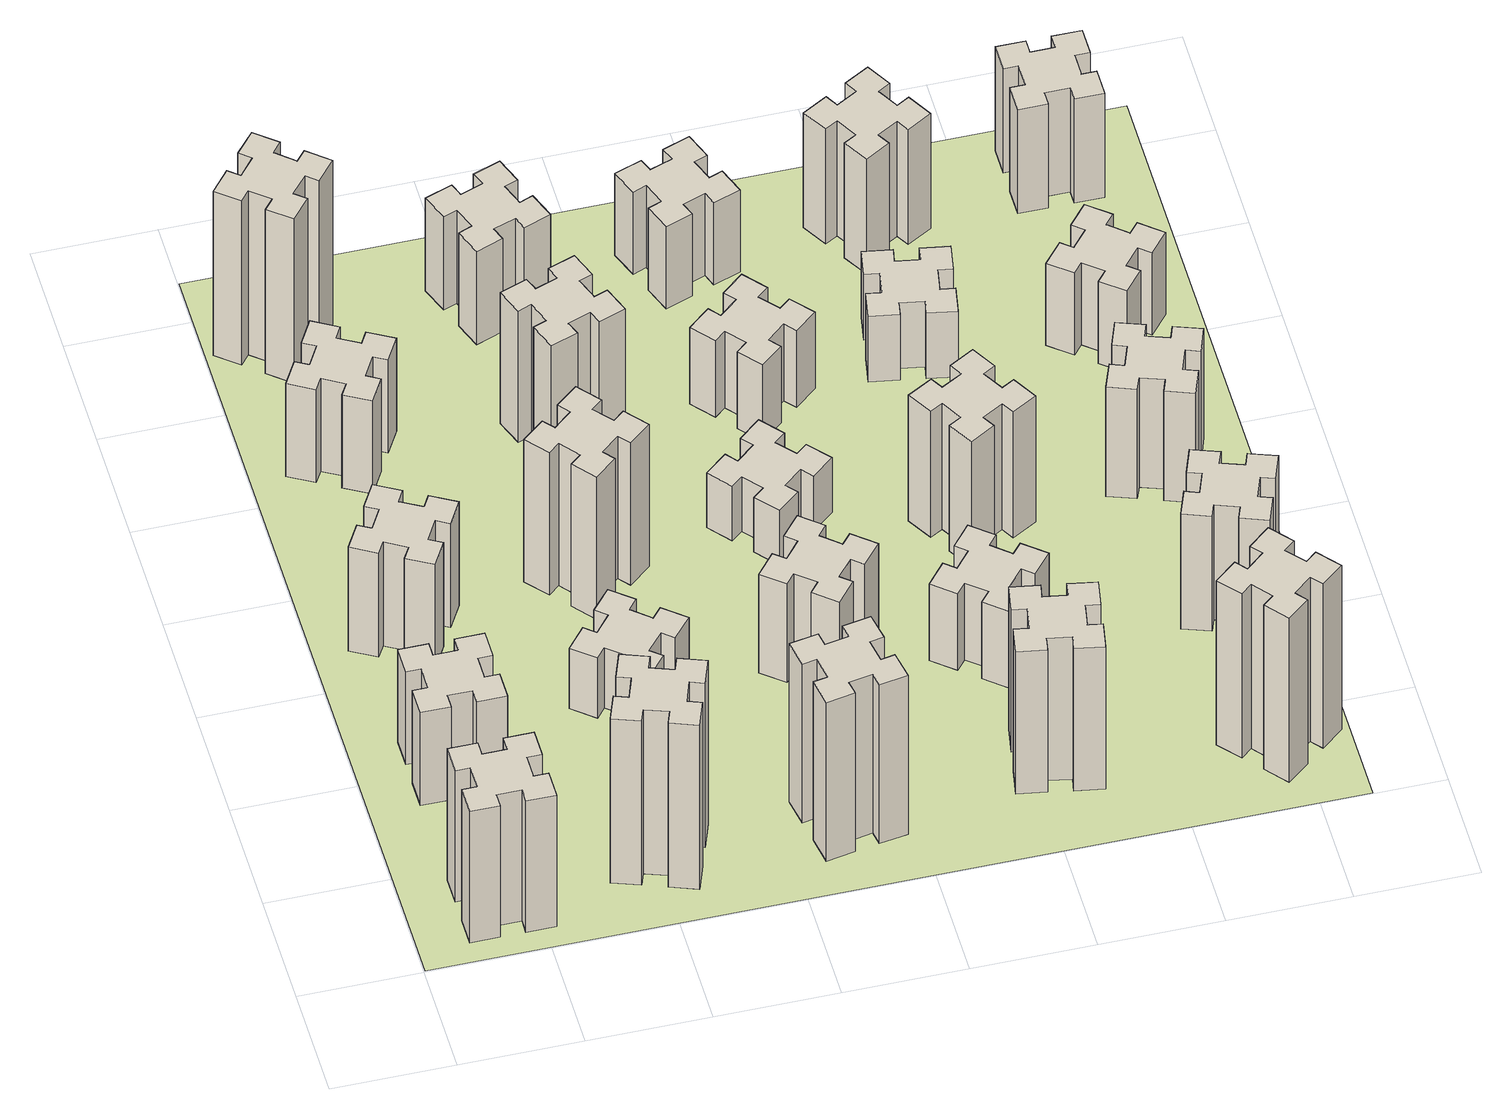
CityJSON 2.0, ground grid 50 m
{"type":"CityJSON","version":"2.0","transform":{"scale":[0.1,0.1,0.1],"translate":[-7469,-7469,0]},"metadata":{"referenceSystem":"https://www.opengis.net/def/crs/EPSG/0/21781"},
"CityObjects":{
"building1":{"type":"Building","attributes":{"class":"1000","function":"1000","usage":"1000","yearOfConstruction":2016,"roofType":"1000","measuredHeight":72,"storeysAboveGround":30,"storeysBelowGround":0},"geometry":[{"type":"Solid","lod":"1","boundaries":[[[[0,1,2,3,4,5,6,7,8,9,10,11,12,13,14,15,16,17,18,19]],[[17,16,20,21]],[[16,15,22,20]],[[15,14,23,22]],[[14,13,24,23]],[[13,12,25,24]],[[12,11,26,25]],[[11,10,27,26]],[[10,9,28,27]],[[9,8,29,28]],[[8,7,30,29]],[[7,6,31,30]],[[6,5,32,31]],[[5,4,33,32]],[[4,3,34,33]],[[3,2,35,34]],[[2,1,36,35]],[[1,0,37,36]],[[0,19,38,37]],[[19,18,39,38]],[[18,17,21,39]],[[24,25,26,27,28,29,30,31,32,33,34,35,36,37,38,39,21,20,22,23]]]]}]},
"building2":{"type":"Building","attributes":{"class":"1000","function":"1000","usage":"1000","yearOfConstruction":2016,"roofType":"1000","measuredHeight":51,"storeysAboveGround":30,"storeysBelowGround":0},"geometry":[{"type":"Solid","lod":"1","boundaries":[[[[40,41,42,43,44,45,46,47,48,49,50,51,52,53,54,55,56,57,58,59]],[[57,56,60,61]],[[56,55,62,60]],[[55,54,63,62]],[[54,53,64,63]],[[53,52,65,64]],[[52,51,66,65]],[[51,50,67,66]],[[50,49,68,67]],[[49,48,69,68]],[[48,47,70,69]],[[47,46,71,70]],[[46,45,72,71]],[[45,44,73,72]],[[44,43,74,73]],[[43,42,75,74]],[[42,41,76,75]],[[41,40,77,76]],[[40,59,78,77]],[[59,58,79,78]],[[58,57,61,79]],[[64,65,66,67,68,69,70,71,72,73,74,75,76,77,78,79,61,60,62,63]]]]}]},
"building3":{"type":"Building","attributes":{"class":"1000","function":"1000","usage":"1000","yearOfConstruction":2016,"roofType":"1000","measuredHeight":57,"storeysAboveGround":30,"storeysBelowGround":0},"geometry":[{"type":"Solid","lod":"1","boundaries":[[[[80,81,82,83,84,85,86,87,88,89,90,91,92,93,94,95,96,97,98,99]],[[97,96,100,101]],[[96,95,102,100]],[[95,94,103,102]],[[94,93,104,103]],[[93,92,105,104]],[[92,91,106,105]],[[91,90,107,106]],[[90,89,108,107]],[[89,88,109,108]],[[88,87,110,109]],[[87,86,111,110]],[[86,85,112,111]],[[85,84,113,112]],[[84,83,114,113]],[[83,82,115,114]],[[82,81,116,115]],[[81,80,117,116]],[[80,99,118,117]],[[99,98,119,118]],[[98,97,101,119]],[[104,105,106,107,108,109,110,111,112,113,114,115,116,117,118,119,101,100,102,103]]]]}]},
"building4":{"type":"Building","attributes":{"class":"1000","function":"1000","usage":"1000","yearOfConstruction":2016,"roofType":"1000","measuredHeight":90,"storeysAboveGround":30,"storeysBelowGround":0},"geometry":[{"type":"Solid","lod":"1","boundaries":[[[[120,121,122,123,124,125,126,127,128,129,130,131,132,133,134,135,136,137,138,139]],[[137,136,140,141]],[[136,135,142,140]],[[135,134,143,142]],[[134,133,144,143]],[[133,132,145,144]],[[132,131,146,145]],[[131,130,147,146]],[[130,129,148,147]],[[129,128,149,148]],[[128,127,150,149]],[[127,126,151,150]],[[126,125,152,151]],[[125,124,153,152]],[[124,123,154,153]],[[123,122,155,154]],[[122,121,156,155]],[[121,120,157,156]],[[120,139,158,157]],[[139,138,159,158]],[[138,137,141,159]],[[144,145,146,147,148,149,150,151,152,153,154,155,156,157,158,159,141,140,142,143]]]]}]},
"building5":{"type":"Building","attributes":{"class":"1000","function":"1000","usage":"1000","yearOfConstruction":2016,"roofType":"1000","measuredHeight":51,"storeysAboveGround":30,"storeysBelowGround":0},"geometry":[{"type":"Solid","lod":"1","boundaries":[[[[160,161,162,163,164,165,166,167,168,169,170,171,172,173,174,175,176,177,178,179]],[[177,176,180,181]],[[176,175,182,180]],[[175,174,183,182]],[[174,173,184,183]],[[173,172,185,184]],[[172,171,186,185]],[[171,170,187,186]],[[170,169,188,187]],[[169,168,189,188]],[[168,167,190,189]],[[167,166,191,190]],[[166,165,192,191]],[[165,164,193,192]],[[164,163,194,193]],[[163,162,195,194]],[[162,161,196,195]],[[161,160,197,196]],[[160,179,198,197]],[[179,178,199,198]],[[178,177,181,199]],[[184,185,186,187,188,189,190,191,192,193,194,195,196,197,198,199,181,180,182,183]]]]}]},
"building6":{"type":"Building","attributes":{"class":"1000","function":"1000","usage":"1000","yearOfConstruction":2016,"roofType":"1000","measuredHeight":90,"storeysAboveGround":30,"storeysBelowGround":0},"geometry":[{"type":"Solid","lod":"1","boundaries":[[[[200,201,202,203,204,205,206,207,208,209,210,211,212,213,214,215,216,217,218,219]],[[217,216,220,221]],[[216,215,222,220]],[[215,214,223,222]],[[214,213,224,223]],[[213,212,225,224]],[[212,211,226,225]],[[211,210,227,226]],[[210,209,228,227]],[[209,208,229,228]],[[208,207,230,229]],[[207,206,231,230]],[[206,205,232,231]],[[205,204,233,232]],[[204,203,234,233]],[[203,202,235,234]],[[202,201,236,235]],[[201,200,237,236]],[[200,219,238,237]],[[219,218,239,238]],[[218,217,221,239]],[[224,225,226,227,228,229,230,231,232,233,234,235,236,237,238,239,221,220,222,223]]]]}]},
"building7":{"type":"Building","attributes":{"class":"1000","function":"1000","usage":"1000","yearOfConstruction":2016,"roofType":"1000","measuredHeight":33,"storeysAboveGround":30,"storeysBelowGround":0},"geometry":[{"type":"Solid","lod":"1","boundaries":[[[[240,241,242,243,244,245,246,247,248,249,250,251,252,253,254,255,256,257,258,259]],[[257,256,260,261]],[[256,255,262,260]],[[255,254,263,262]],[[254,253,264,263]],[[253,252,265,264]],[[252,251,266,265]],[[251,250,267,266]],[[250,249,268,267]],[[249,248,269,268]],[[248,247,270,269]],[[247,246,271,270]],[[246,245,272,271]],[[245,244,273,272]],[[244,243,274,273]],[[243,242,275,274]],[[242,241,276,275]],[[241,240,277,276]],[[240,259,278,277]],[[259,258,279,278]],[[258,257,261,279]],[[264,265,266,267,268,269,270,271,272,273,274,275,276,277,278,279,261,260,262,263]]]]}]},
"building8":{"type":"Building","attributes":{"class":"1000","function":"1000","usage":"1000","yearOfConstruction":2016,"roofType":"1000","measuredHeight":78,"storeysAboveGround":30,"storeysBelowGround":0},"geometry":[{"type":"Solid","lod":"1","boundaries":[[[[280,281,282,283,284,285,286,287,288,289,290,291,292,293,294,295,296,297,298,299]],[[297,296,300,301]],[[296,295,302,300]],[[295,294,303,302]],[[294,293,304,303]],[[293,292,305,304]],[[292,291,306,305]],[[291,290,307,306]],[[290,289,308,307]],[[289,288,309,308]],[[288,287,310,309]],[[287,286,311,310]],[[286,285,312,311]],[[285,284,313,312]],[[284,283,314,313]],[[283,282,315,314]],[[282,281,316,315]],[[281,280,317,316]],[[280,299,318,317]],[[299,298,319,318]],[[298,297,301,319]],[[304,305,306,307,308,309,310,311,312,313,314,315,316,317,318,319,301,300,302,303]]]]}]},
"building9":{"type":"Building","attributes":{"class":"1000","function":"1000","usage":"1000","yearOfConstruction":2016,"roofType":"1000","measuredHeight":87,"storeysAboveGround":30,"storeysBelowGround":0},"geometry":[{"type":"Solid","lod":"1","boundaries":[[[[320,321,322,323,324,325,326,327,328,329,330,331,332,333,334,335,336,337,338,339]],[[337,336,340,341]],[[336,335,342,340]],[[335,334,343,342]],[[334,333,344,343]],[[333,332,345,344]],[[332,331,346,345]],[[331,330,347,346]],[[330,329,348,347]],[[329,328,349,348]],[[328,327,350,349]],[[327,326,351,350]],[[326,325,352,351]],[[325,324,353,352]],[[324,323,354,353]],[[323,322,355,354]],[[322,321,356,355]],[[321,320,357,356]],[[320,339,358,357]],[[339,338,359,358]],[[338,337,341,359]],[[344,345,346,347,348,349,350,351,352,353,354,355,356,357,358,359,341,340,342,343]]]]}]},
"building10":{"type":"Building","attributes":{"class":"1000","function":"1000","usage":"1000","yearOfConstruction":2016,"roofType":"1000","measuredHeight":72,"storeysAboveGround":30,"storeysBelowGround":0},"geometry":[{"type":"Solid","lod":"1","boundaries":[[[[360,361,362,363,364,365,366,367,368,369,370,371,372,373,374,375,376,377,378,379]],[[377,376,380,381]],[[376,375,382,380]],[[375,374,383,382]],[[374,373,384,383]],[[373,372,385,384]],[[372,371,386,385]],[[371,370,387,386]],[[370,369,388,387]],[[369,368,389,388]],[[368,367,390,389]],[[367,366,391,390]],[[366,365,392,391]],[[365,364,393,392]],[[364,363,394,393]],[[363,362,395,394]],[[362,361,396,395]],[[361,360,397,396]],[[360,379,398,397]],[[379,378,399,398]],[[378,377,381,399]],[[384,385,386,387,388,389,390,391,392,393,394,395,396,397,398,399,381,380,382,383]]]]}]},
"building11":{"type":"Building","attributes":{"class":"1000","function":"1000","usage":"1000","yearOfConstruction":2016,"roofType":"1000","measuredHeight":51,"storeysAboveGround":30,"storeysBelowGround":0},"geometry":[{"type":"Solid","lod":"1","boundaries":[[[[400,401,402,403,404,405,406,407,408,409,410,411,412,413,414,415,416,417,418,419]],[[417,416,420,421]],[[416,415,422,420]],[[415,414,423,422]],[[414,413,424,423]],[[413,412,425,424]],[[412,411,426,425]],[[411,410,427,426]],[[410,409,428,427]],[[409,408,429,428]],[[408,407,430,429]],[[407,406,431,430]],[[406,405,432,431]],[[405,404,433,432]],[[404,403,434,433]],[[403,402,435,434]],[[402,401,436,435]],[[401,400,437,436]],[[400,419,438,437]],[[419,418,439,438]],[[418,417,421,439]],[[424,425,426,427,428,429,430,431,432,433,434,435,436,437,438,439,421,420,422,423]]]]}]},
"building12":{"type":"Building","attributes":{"class":"1000","function":"1000","usage":"1000","yearOfConstruction":2016,"roofType":"1000","measuredHeight":54,"storeysAboveGround":30,"storeysBelowGround":0},"geometry":[{"type":"Solid","lod":"1","boundaries":[[[[440,441,442,443,444,445,446,447,448,449,450,451,452,453,454,455,456,457,458,459]],[[457,456,460,461]],[[456,455,462,460]],[[455,454,463,462]],[[454,453,464,463]],[[453,452,465,464]],[[452,451,466,465]],[[451,450,467,466]],[[450,449,468,467]],[[449,448,469,468]],[[448,447,470,469]],[[447,446,471,470]],[[446,445,472,471]],[[445,444,473,472]],[[444,443,474,473]],[[443,442,475,474]],[[442,441,476,475]],[[441,440,477,476]],[[440,459,478,477]],[[459,458,479,478]],[[458,457,461,479]],[[464,465,466,467,468,469,470,471,472,473,474,475,476,477,478,479,461,460,462,463]]]]}]},
"building13":{"type":"Building","attributes":{"class":"1000","function":"1000","usage":"1000","yearOfConstruction":2016,"roofType":"1000","measuredHeight":30,"storeysAboveGround":30,"storeysBelowGround":0},"geometry":[{"type":"Solid","lod":"1","boundaries":[[[[480,481,482,483,484,485,486,487,488,489,490,491,492,493,494,495,496,497,498,499]],[[497,496,500,501]],[[496,495,502,500]],[[495,494,503,502]],[[494,493,504,503]],[[493,492,505,504]],[[492,491,506,505]],[[491,490,507,506]],[[490,489,508,507]],[[489,488,509,508]],[[488,487,510,509]],[[487,486,511,510]],[[486,485,512,511]],[[485,484,513,512]],[[484,483,514,513]],[[483,482,515,514]],[[482,481,516,515]],[[481,480,517,516]],[[480,499,518,517]],[[499,498,519,518]],[[498,497,501,519]],[[504,505,506,507,508,509,510,511,512,513,514,515,516,517,518,519,501,500,502,503]]]]}]},
"building14":{"type":"Building","attributes":{"class":"1000","function":"1000","usage":"1000","yearOfConstruction":2016,"roofType":"1000","measuredHeight":42,"storeysAboveGround":30,"storeysBelowGround":0},"geometry":[{"type":"Solid","lod":"1","boundaries":[[[[520,521,522,523,524,525,526,527,528,529,530,531,532,533,534,535,536,537,538,539]],[[537,536,540,541]],[[536,535,542,540]],[[535,534,543,542]],[[534,533,544,543]],[[533,532,545,544]],[[532,531,546,545]],[[531,530,547,546]],[[530,529,548,547]],[[529,528,549,548]],[[528,527,550,549]],[[527,526,551,550]],[[526,525,552,551]],[[525,524,553,552]],[[524,523,554,553]],[[523,522,555,554]],[[522,521,556,555]],[[521,520,557,556]],[[520,539,558,557]],[[539,538,559,558]],[[538,537,541,559]],[[544,545,546,547,548,549,550,551,552,553,554,555,556,557,558,559,541,540,542,543]]]]}]},
"building15":{"type":"Building","attributes":{"class":"1000","function":"1000","usage":"1000","yearOfConstruction":2016,"roofType":"1000","measuredHeight":78,"storeysAboveGround":30,"storeysBelowGround":0},"geometry":[{"type":"Solid","lod":"1","boundaries":[[[[560,561,562,563,564,565,566,567,568,569,570,571,572,573,574,575,576,577,578,579]],[[577,576,580,581]],[[576,575,582,580]],[[575,574,583,582]],[[574,573,584,583]],[[573,572,585,584]],[[572,571,586,585]],[[571,570,587,586]],[[570,569,588,587]],[[569,568,589,588]],[[568,567,590,589]],[[567,566,591,590]],[[566,565,592,591]],[[565,564,593,592]],[[564,563,594,593]],[[563,562,595,594]],[[562,561,596,595]],[[561,560,597,596]],[[560,579,598,597]],[[579,578,599,598]],[[578,577,581,599]],[[584,585,586,587,588,589,590,591,592,593,594,595,596,597,598,599,581,580,582,583]]]]}]},
"building16":{"type":"Building","attributes":{"class":"1000","function":"1000","usage":"1000","yearOfConstruction":2016,"roofType":"1000","measuredHeight":42,"storeysAboveGround":30,"storeysBelowGround":0},"geometry":[{"type":"Solid","lod":"1","boundaries":[[[[600,601,602,603,604,605,606,607,608,609,610,611,612,613,614,615,616,617,618,619]],[[617,616,620,621]],[[616,615,622,620]],[[615,614,623,622]],[[614,613,624,623]],[[613,612,625,624]],[[612,611,626,625]],[[611,610,627,626]],[[610,609,628,627]],[[609,608,629,628]],[[608,607,630,629]],[[607,606,631,630]],[[606,605,632,631]],[[605,604,633,632]],[[604,603,634,633]],[[603,602,635,634]],[[602,601,636,635]],[[601,600,637,636]],[[600,619,638,637]],[[619,618,639,638]],[[618,617,621,639]],[[624,625,626,627,628,629,630,631,632,633,634,635,636,637,638,639,621,620,622,623]]]]}]},
"building17":{"type":"Building","attributes":{"class":"1000","function":"1000","usage":"1000","yearOfConstruction":2016,"roofType":"1000","measuredHeight":45,"storeysAboveGround":30,"storeysBelowGround":0},"geometry":[{"type":"Solid","lod":"1","boundaries":[[[[640,641,642,643,644,645,646,647,648,649,650,651,652,653,654,655,656,657,658,659]],[[657,656,660,661]],[[656,655,662,660]],[[655,654,663,662]],[[654,653,664,663]],[[653,652,665,664]],[[652,651,666,665]],[[651,650,667,666]],[[650,649,668,667]],[[649,648,669,668]],[[648,647,670,669]],[[647,646,671,670]],[[646,645,672,671]],[[645,644,673,672]],[[644,643,674,673]],[[643,642,675,674]],[[642,641,676,675]],[[641,640,677,676]],[[640,659,678,677]],[[659,658,679,678]],[[658,657,661,679]],[[664,665,666,667,668,669,670,671,672,673,674,675,676,677,678,679,661,660,662,663]]]]}]},
"building18":{"type":"Building","attributes":{"class":"1000","function":"1000","usage":"1000","yearOfConstruction":2016,"roofType":"1000","measuredHeight":69,"storeysAboveGround":30,"storeysBelowGround":0},"geometry":[{"type":"Solid","lod":"1","boundaries":[[[[680,681,682,683,684,685,686,687,688,689,690,691,692,693,694,695,696,697,698,699]],[[697,696,700,701]],[[696,695,702,700]],[[695,694,703,702]],[[694,693,704,703]],[[693,692,705,704]],[[692,691,706,705]],[[691,690,707,706]],[[690,689,708,707]],[[689,688,709,708]],[[688,687,710,709]],[[687,686,711,710]],[[686,685,712,711]],[[685,684,713,712]],[[684,683,714,713]],[[683,682,715,714]],[[682,681,716,715]],[[681,680,717,716]],[[680,699,718,717]],[[699,698,719,718]],[[698,697,701,719]],[[704,705,706,707,708,709,710,711,712,713,714,715,716,717,718,719,701,700,702,703]]]]}]},
"building19":{"type":"Building","attributes":{"class":"1000","function":"1000","usage":"1000","yearOfConstruction":2016,"roofType":"1000","measuredHeight":36,"storeysAboveGround":30,"storeysBelowGround":0},"geometry":[{"type":"Solid","lod":"1","boundaries":[[[[720,721,722,723,724,725,726,727,728,729,730,731,732,733,734,735,736,737,738,739]],[[737,736,740,741]],[[736,735,742,740]],[[735,734,743,742]],[[734,733,744,743]],[[733,732,745,744]],[[732,731,746,745]],[[731,730,747,746]],[[730,729,748,747]],[[729,728,749,748]],[[728,727,750,749]],[[727,726,751,750]],[[726,725,752,751]],[[725,724,753,752]],[[724,723,754,753]],[[723,722,755,754]],[[722,721,756,755]],[[721,720,757,756]],[[720,739,758,757]],[[739,738,759,758]],[[738,737,741,759]],[[744,745,746,747,748,749,750,751,752,753,754,755,756,757,758,759,741,740,742,743]]]]}]},
"building20":{"type":"Building","attributes":{"class":"1000","function":"1000","usage":"1000","yearOfConstruction":2016,"roofType":"1000","measuredHeight":90,"storeysAboveGround":30,"storeysBelowGround":0},"geometry":[{"type":"Solid","lod":"1","boundaries":[[[[760,761,762,763,764,765,766,767,768,769,770,771,772,773,774,775,776,777,778,779]],[[777,776,780,781]],[[776,775,782,780]],[[775,774,783,782]],[[774,773,784,783]],[[773,772,785,784]],[[772,771,786,785]],[[771,770,787,786]],[[770,769,788,787]],[[769,768,789,788]],[[768,767,790,789]],[[767,766,791,790]],[[766,765,792,791]],[[765,764,793,792]],[[764,763,794,793]],[[763,762,795,794]],[[762,761,796,795]],[[761,760,797,796]],[[760,779,798,797]],[[779,778,799,798]],[[778,777,781,799]],[[784,785,786,787,788,789,790,791,792,793,794,795,796,797,798,799,781,780,782,783]]]]}]},
"building21":{"type":"Building","attributes":{"class":"1000","function":"1000","usage":"1000","yearOfConstruction":2016,"roofType":"1000","measuredHeight":63,"storeysAboveGround":30,"storeysBelowGround":0},"geometry":[{"type":"Solid","lod":"1","boundaries":[[[[800,801,802,803,804,805,806,807,808,809,810,811,812,813,814,815,816,817,818,819]],[[817,816,820,821]],[[816,815,822,820]],[[815,814,823,822]],[[814,813,824,823]],[[813,812,825,824]],[[812,811,826,825]],[[811,810,827,826]],[[810,809,828,827]],[[809,808,829,828]],[[808,807,830,829]],[[807,806,831,830]],[[806,805,832,831]],[[805,804,833,832]],[[804,803,834,833]],[[803,802,835,834]],[[802,801,836,835]],[[801,800,837,836]],[[800,819,838,837]],[[819,818,839,838]],[[818,817,821,839]],[[824,825,826,827,828,829,830,831,832,833,834,835,836,837,838,839,821,820,822,823]]]]}]},
"building22":{"type":"Building","attributes":{"class":"1000","function":"1000","usage":"1000","yearOfConstruction":2016,"roofType":"1000","measuredHeight":63,"storeysAboveGround":30,"storeysBelowGround":0},"geometry":[{"type":"Solid","lod":"1","boundaries":[[[[840,841,842,843,844,845,846,847,848,849,850,851,852,853,854,855,856,857,858,859]],[[857,856,860,861]],[[856,855,862,860]],[[855,854,863,862]],[[854,853,864,863]],[[853,852,865,864]],[[852,851,866,865]],[[851,850,867,866]],[[850,849,868,867]],[[849,848,869,868]],[[848,847,870,869]],[[847,846,871,870]],[[846,845,872,871]],[[845,844,873,872]],[[844,843,874,873]],[[843,842,875,874]],[[842,841,876,875]],[[841,840,877,876]],[[840,859,878,877]],[[859,858,879,878]],[[858,857,861,879]],[[864,865,866,867,868,869,870,871,872,873,874,875,876,877,878,879,861,860,862,863]]]]}]},
"building23":{"type":"Building","attributes":{"class":"1000","function":"1000","usage":"1000","yearOfConstruction":2016,"roofType":"1000","measuredHeight":60,"storeysAboveGround":30,"storeysBelowGround":0},"geometry":[{"type":"Solid","lod":"1","boundaries":[[[[880,881,882,883,884,885,886,887,888,889,890,891,892,893,894,895,896,897,898,899]],[[897,896,900,901]],[[896,895,902,900]],[[895,894,903,902]],[[894,893,904,903]],[[893,892,905,904]],[[892,891,906,905]],[[891,890,907,906]],[[890,889,908,907]],[[889,888,909,908]],[[888,887,910,909]],[[887,886,911,910]],[[886,885,912,911]],[[885,884,913,912]],[[884,883,914,913]],[[883,882,915,914]],[[882,881,916,915]],[[881,880,917,916]],[[880,899,918,917]],[[899,898,919,918]],[[898,897,901,919]],[[904,905,906,907,908,909,910,911,912,913,914,915,916,917,918,919,901,900,902,903]]]]}]},
"building24":{"type":"Building","attributes":{"class":"1000","function":"1000","usage":"1000","yearOfConstruction":2016,"roofType":"1000","measuredHeight":45,"storeysAboveGround":30,"storeysBelowGround":0},"geometry":[{"type":"Solid","lod":"1","boundaries":[[[[920,921,922,923,924,925,926,927,928,929,930,931,932,933,934,935,936,937,938,939]],[[937,936,940,941]],[[936,935,942,940]],[[935,934,943,942]],[[934,933,944,943]],[[933,932,945,944]],[[932,931,946,945]],[[931,930,947,946]],[[930,929,948,947]],[[929,928,949,948]],[[928,927,950,949]],[[927,926,951,950]],[[926,925,952,951]],[[925,924,953,952]],[[924,923,954,953]],[[923,922,955,954]],[[922,921,956,955]],[[921,920,957,956]],[[920,939,958,957]],[[939,938,959,958]],[[938,937,941,959]],[[944,945,946,947,948,949,950,951,952,953,954,955,956,957,958,959,941,940,942,943]]]]}]},
"building25":{"type":"Building","attributes":{"class":"1000","function":"1000","usage":"1000","yearOfConstruction":2016,"roofType":"1000","measuredHeight":57,"storeysAboveGround":30,"storeysBelowGround":0},"geometry":[{"type":"Solid","lod":"1","boundaries":[[[[960,961,962,963,964,965,966,967,968,969,970,971,972,973,974,975,976,977,978,979]],[[977,976,980,981]],[[976,975,982,980]],[[975,974,983,982]],[[974,973,984,983]],[[973,972,985,984]],[[972,971,986,985]],[[971,970,987,986]],[[970,969,988,987]],[[969,968,989,988]],[[968,967,990,989]],[[967,966,991,990]],[[966,965,992,991]],[[965,964,993,992]],[[964,963,994,993]],[[963,962,995,994]],[[962,961,996,995]],[[961,960,997,996]],[[960,979,998,997]],[[979,978,999,998]],[[978,977,981,999]],[[984,985,986,987,988,989,990,991,992,993,994,995,996,997,998,999,981,980,982,983]]]]}]},
"landuse1":{"type":"LandUse","attributes":{"name":"plot1","function":"1010"},"geometry":[{"type":"MultiSurface","lod":"1","boundaries":[[[1000,1001,1002,1003]]]}]}
},
"vertices":[
[265,325,0],[265,225,0],[205,225,0],[205,105,0],[325,105,0],[325,165,0],[425,165,0],[425,105,0],[545,105,0],[545,225,0],[485,225,0],[485,325,0],[545,325,0],[545,445,0],[425,445,0],[425,385,0],[325,385,0],[325,445,0],[205,445,0],[205,325,0],[325,385,720],[325,445,720],[425,385,720],[425,445,720],[545,445,720],[545,325,720],[485,325,720],[485,225,720],[545,225,720],[545,105,720],[425,105,720],[425,165,720],[325,165,720],[325,105,720],[205,105,720],[205,225,720],[265,225,720],[265,325,720],[205,325,720],[205,445,720],
[265,1065,0],[265,965,0],[205,965,0],[205,845,0],[325,845,0],[325,905,0],[425,905,0],[425,845,0],[545,845,0],[545,965,0],[485,965,0],[485,1065,0],[545,1065,0],[545,1185,0],[425,1185,0],[425,1125,0],[325,1125,0],[325,1185,0],[205,1185,0],[205,1065,0],[325,1125,510],[325,1185,510],[425,1125,510],[425,1185,510],[545,1185,510],[545,1065,510],[485,1065,510],[485,965,510],[545,965,510],[545,845,510],[425,845,510],[425,905,510],[325,905,510],[325,845,510],[205,845,510],[205,965,510],[265,965,510],[265,1065,510],[205,1065,510],[205,1185,510],
[474,1826,0],[387,1876,0],[417,1928,0],[313,1988,0],[253,1884,0],[305,1854,0],[255,1767,0],[203,1797,0],[143,1693,0],[247,1633,0],[277,1685,0],[364,1635,0],[334,1583,0],[438,1523,0],[498,1627,0],[446,1657,0],[496,1744,0],[548,1714,0],[608,1818,0],[504,1878,0],[496,1744,570],[548,1714,570],[446,1657,570],[498,1627,570],[438,1523,570],[334,1583,570],[364,1635,570],[277,1685,570],[247,1633,570],[143,1693,570],[203,1797,570],[255,1767,570],[305,1854,570],[253,1884,570],[313,1988,570],[417,1928,570],[387,1876,570],[474,1826,570],[504,1878,570],[608,1818,570],
[929,460,0],[895,366,0],[839,387,0],[797,274,0],[910,233,0],[931,289,0],[1025,255,0],[1004,199,0],[1117,157,0],[1158,270,0],[1102,291,0],[1136,385,0],[1192,364,0],[1233,477,0],[1120,518,0],[1100,462,0],[1006,496,0],[1027,552,0],[914,593,0],[873,480,0],[1006,496,900],[1027,552,900],[1100,462,900],[1120,518,900],[1233,477,900],[1192,364,900],[1136,385,900],[1102,291,900],[1158,270,900],[1117,157,900],[1004,199,900],[1025,255,900],[931,289,900],[910,233,900],[797,274,900],[839,387,900],[895,366,900],[929,460,900],[873,480,900],[914,593,900],
[446,2597,0],[496,2684,0],[548,2654,0],[608,2758,0],[504,2818,0],[474,2766,0],[387,2816,0],[417,2868,0],[313,2928,0],[253,2824,0],[305,2794,0],[255,2707,0],[203,2737,0],[143,2633,0],[247,2573,0],[277,2625,0],[364,2575,0],[334,2523,0],[438,2463,0],[498,2567,0],[364,2575,510],[334,2523,510],[277,2625,510],[247,2573,510],[143,2633,510],[203,2737,510],[255,2707,510],[305,2794,510],[253,2824,510],[313,2928,510],[417,2868,510],[387,2816,510],[474,2766,510],[504,2818,510],[608,2758,510],[548,2654,510],[496,2684,510],[446,2597,510],[498,2567,510],[438,2463,510],
[384,3387,0],[308,3452,0],[346,3498,0],[254,3575,0],[177,3483,0],[223,3444,0],[159,3368,0],[113,3406,0],[36,3314,0],[128,3237,0],[166,3283,0],[243,3219,0],[204,3173,0],[296,3096,0],[373,3188,0],[327,3226,0],[392,3303,0],[438,3264,0],[515,3356,0],[423,3433,0],[392,3303,900],[438,3264,900],[327,3226,900],[373,3188,900],[296,3096,900],[204,3173,900],[243,3219,900],[166,3283,900],[128,3237,900],[36,3314,900],[113,3406,900],[159,3368,900],[223,3444,900],[177,3483,900],[254,3575,900],[346,3498,900],[308,3452,900],[384,3387,900],[423,3433,900],[515,3356,900],
[1224,1267,0],[1148,1332,0],[1186,1378,0],[1094,1455,0],[1017,1363,0],[1063,1324,0],[999,1248,0],[953,1286,0],[876,1194,0],[968,1117,0],[1006,1163,0],[1083,1099,0],[1044,1053,0],[1136,976,0],[1213,1068,0],[1167,1106,0],[1232,1183,0],[1278,1144,0],[1355,1236,0],[1263,1313,0],[1232,1183,330],[1278,1144,330],[1167,1106,330],[1213,1068,330],[1136,976,330],[1044,1053,330],[1083,1099,330],[1006,1163,330],[968,1117,330],[876,1194,330],[953,1286,330],[999,1248,330],[1063,1324,330],[1017,1363,330],[1094,1455,330],[1186,1378,330],[1148,1332,330],[1224,1267,330],[1263,1313,330],[1355,1236,330],
[1083,1972,0],[1006,1907,0],[968,1953,0],[876,1876,0],[953,1784,0],[999,1823,0],[1063,1746,0],[1017,1708,0],[1094,1616,0],[1186,1693,0],[1148,1739,0],[1224,1803,0],[1263,1757,0],[1355,1834,0],[1278,1926,0],[1232,1888,0],[1167,1964,0],[1213,2003,0],[1136,2095,0],[1044,2018,0],[1167,1964,780],[1213,2003,780],[1232,1888,780],[1278,1926,780],[1355,1834,780],[1263,1757,780],[1224,1803,780],[1148,1739,780],[1186,1693,780],[1094,1616,780],[1017,1708,780],[1063,1746,780],[999,1823,780],[953,1784,780],[876,1876,780],[968,1953,780],[1006,1907,780],[1083,1972,780],[1044,2018,780],[1136,2095,780],
[1785,492,0],[1687,475,0],[1677,534,0],[1558,513,0],[1579,395,0],[1638,405,0],[1656,307,0],[1597,297,0],[1617,178,0],[1736,199,0],[1725,258,0],[1824,276,0],[1834,217,0],[1952,237,0],[1931,356,0],[1872,345,0],[1855,444,0],[1914,454,0],[1893,572,0],[1775,551,0],[1855,444,870],[1914,454,870],[1872,345,870],[1931,356,870],[1952,237,870],[1834,217,870],[1824,276,870],[1725,258,870],[1736,199,870],[1617,178,870],[1597,297,870],[1656,307,870],[1638,405,870],[1579,395,870],[1558,513,870],[1677,534,870],[1687,475,870],[1785,492,870],[1775,551,870],[1893,572,870],
[1206,2475,0],[1300,2509,0],[1320,2453,0],[1433,2494,0],[1392,2607,0],[1336,2586,0],[1302,2680,0],[1358,2700,0],[1317,2813,0],[1204,2772,0],[1225,2716,0],[1131,2682,0],[1110,2738,0],[997,2697,0],[1039,2584,0],[1095,2605,0],[1129,2511,0],[1073,2490,0],[1114,2377,0],[1227,2419,0],[1129,2511,720],[1073,2490,720],[1095,2605,720],[1039,2584,720],[997,2697,720],[1110,2738,720],[1131,2682,720],[1225,2716,720],[1204,2772,720],[1317,2813,720],[1358,2700,720],[1302,2680,720],[1336,2586,720],[1392,2607,720],[1433,2494,720],[1320,2453,720],[1300,2509,720],[1206,2475,720],[1227,2419,720],[1114,2377,720],
[995,3345,0],[1029,3251,0],[973,3230,0],[1014,3117,0],[1127,3159,0],[1106,3215,0],[1200,3249,0],[1220,3193,0],[1333,3234,0],[1292,3347,0],[1236,3326,0],[1202,3420,0],[1258,3440,0],[1217,3553,0],[1104,3512,0],[1125,3456,0],[1031,3422,0],[1010,3478,0],[897,3437,0],[939,3324,0],[1031,3422,510],[1010,3478,510],[1125,3456,510],[1104,3512,510],[1217,3553,510],[1258,3440,510],[1202,3420,510],[1236,3326,510],[1292,3347,510],[1333,3234,510],[1220,3193,510],[1200,3249,510],[1106,3215,510],[1127,3159,510],[1014,3117,510],[973,3230,510],[1029,3251,510],[995,3345,510],[939,3324,510],[897,3437,510],
[1746,1163,0],[1823,1099,0],[1784,1053,0],[1876,976,0],[1953,1068,0],[1907,1106,0],[1972,1183,0],[2018,1144,0],[2095,1236,0],[2003,1313,0],[1964,1267,0],[1888,1332,0],[1926,1378,0],[1834,1455,0],[1757,1363,0],[1803,1324,0],[1739,1248,0],[1693,1286,0],[1616,1194,0],[1708,1117,0],[1739,1248,540],[1693,1286,540],[1803,1324,540],[1757,1363,540],[1834,1455,540],[1926,1378,540],[1888,1332,540],[1964,1267,540],[2003,1313,540],[2095,1236,540],[2018,1144,540],[1972,1183,540],[1907,1106,540],[1953,1068,540],[1876,976,540],[1784,1053,540],[1823,1099,540],[1746,1163,540],[1708,1117,540],[1616,1194,540],
[1972,1988,0],[1907,2064,0],[1953,2103,0],[1876,2195,0],[1784,2118,0],[1823,2072,0],[1746,2007,0],[1708,2053,0],[1616,1976,0],[1693,1884,0],[1739,1923,0],[1803,1846,0],[1757,1808,0],[1834,1716,0],[1926,1793,0],[1888,1839,0],[1964,1903,0],[2003,1857,0],[2095,1934,0],[2018,2026,0],[1964,1903,300],[2003,1857,300],[1888,1839,300],[1926,1793,300],[1834,1716,300],[1757,1808,300],[1803,1846,300],[1739,1923,300],[1693,1884,300],[1616,1976,300],[1708,2053,300],[1746,2007,300],[1823,2072,300],[1784,2118,300],[1876,2195,300],[1953,2103,300],[1907,2064,300],[1972,1988,300],[2018,2026,300],[2095,1934,300],
[1988,2479,0],[2064,2543,0],[2103,2497,0],[2195,2574,0],[2118,2666,0],[2072,2628,0],[2007,2704,0],[2053,2743,0],[1976,2835,0],[1884,2758,0],[1923,2712,0],[1846,2647,0],[1808,2693,0],[1716,2616,0],[1793,2524,0],[1839,2563,0],[1903,2486,0],[1857,2448,0],[1934,2356,0],[2026,2433,0],[1903,2486,420],[1857,2448,420],[1839,2563,420],[1793,2524,420],[1716,2616,420],[1808,2693,420],[1846,2647,420],[1923,2712,420],[1884,2758,420],[1976,2835,420],[2053,2743,420],[2007,2704,420],[2072,2628,420],[2118,2666,420],[2195,2574,420],[2103,2497,420],[2064,2543,420],[1988,2479,420],[2026,2433,420],[1934,2356,420],
[2496,544,0],[2478,445,0],[2419,456,0],[2398,337,0],[2517,317,0],[2527,376,0],[2625,358,0],[2615,299,0],[2733,278,0],[2754,397,0],[2695,407,0],[2712,505,0],[2771,495,0],[2792,613,0],[2674,634,0],[2664,575,0],[2565,592,0],[2576,651,0],[2457,672,0],[2437,554,0],[2565,592,780],[2576,651,780],[2664,575,780],[2674,634,780],[2792,613,780],[2771,495,780],[2712,505,780],[2695,407,780],[2754,397,780],[2733,278,780],[2615,299,780],[2625,358,780],[2527,376,780],[2517,317,780],[2398,337,780],[2419,456,780],[2478,445,780],[2496,544,780],[2437,554,780],[2457,672,780],
[2547,1006,0],[2612,1083,0],[2658,1044,0],[2735,1136,0],[2643,1213,0],[2604,1167,0],[2528,1232,0],[2566,1278,0],[2474,1355,0],[2397,1263,0],[2443,1224,0],[2379,1148,0],[2333,1186,0],[2256,1094,0],[2348,1017,0],[2386,1063,0],[2463,999,0],[2424,953,0],[2516,876,0],[2593,968,0],[2463,999,420],[2424,953,420],[2386,1063,420],[2348,1017,420],[2256,1094,420],[2333,1186,420],[2379,1148,420],[2443,1224,420],[2397,1263,420],[2474,1355,420],[2566,1278,420],[2528,1232,420],[2604,1167,420],[2643,1213,420],[2735,1136,420],[2658,1044,420],[2612,1083,420],[2547,1006,420],[2593,968,420],[2516,876,420],
[1865,3456,0],[1771,3422,0],[1750,3478,0],[1637,3437,0],[1679,3324,0],[1735,3345,0],[1769,3251,0],[1713,3230,0],[1754,3117,0],[1867,3159,0],[1846,3215,0],[1940,3249,0],[1960,3193,0],[2073,3234,0],[2032,3347,0],[1976,3326,0],[1942,3420,0],[1998,3440,0],[1957,3553,0],[1844,3512,0],[1942,3420,450],[1998,3440,450],[1976,3326,450],[2032,3347,450],[2073,3234,450],[1960,3193,450],[1940,3249,450],[1846,3215,450],[1867,3159,450],[1754,3117,450],[1713,3230,450],[1769,3251,450],[1735,3345,450],[1679,3324,450],[1637,3437,450],[1750,3478,450],[1771,3422,450],[1865,3456,450],[1844,3512,450],[1957,3553,450],
[2475,1744,0],[2525,1657,0],[2473,1627,0],[2533,1523,0],[2637,1583,0],[2607,1635,0],[2694,1685,0],[2724,1633,0],[2828,1693,0],[2768,1797,0],[2716,1767,0],[2666,1854,0],[2718,1884,0],[2658,1988,0],[2554,1928,0],[2584,1876,0],[2497,1826,0],[2467,1878,0],[2363,1818,0],[2423,1714,0],[2497,1826,690],[2467,1878,690],[2584,1876,690],[2554,1928,690],[2658,1988,690],[2718,1884,690],[2666,1854,690],[2716,1767,690],[2768,1797,690],[2828,1693,690],[2724,1633,690],[2694,1685,690],[2607,1635,690],[2637,1583,690],[2533,1523,690],[2473,1627,690],[2525,1657,690],[2475,1744,690],[2423,1714,690],[2363,1818,690],
[2664,2795,0],[2565,2812,0],[2576,2871,0],[2457,2892,0],[2437,2774,0],[2496,2764,0],[2478,2665,0],[2419,2676,0],[2398,2557,0],[2517,2537,0],[2527,2596,0],[2625,2578,0],[2615,2519,0],[2733,2498,0],[2754,2617,0],[2695,2627,0],[2712,2725,0],[2771,2715,0],[2792,2833,0],[2674,2854,0],[2712,2725,360],[2771,2715,360],[2695,2627,360],[2754,2617,360],[2733,2498,360],[2615,2519,360],[2625,2578,360],[2527,2596,360],[2517,2537,360],[2398,2557,360],[2419,2676,360],[2478,2665,360],[2496,2764,360],[2437,2774,360],[2457,2892,360],[2576,2871,360],[2565,2812,360],[2664,2795,360],[2674,2854,360],[2792,2833,360],
[3468,259,0],[3544,323,0],[3583,277,0],[3675,354,0],[3598,446,0],[3552,408,0],[3487,484,0],[3533,523,0],[3456,615,0],[3364,538,0],[3403,492,0],[3326,427,0],[3288,473,0],[3196,396,0],[3273,304,0],[3319,343,0],[3383,266,0],[3337,228,0],[3414,136,0],[3506,213,0],[3383,266,900],[3337,228,900],[3319,343,900],[3273,304,900],[3196,396,900],[3288,473,900],[3326,427,900],[3403,492,900],[3364,538,900],[3456,615,900],[3533,523,900],[3487,484,900],[3552,408,900],[3598,446,900],[3675,354,900],[3583,277,900],[3544,323,900],[3468,259,900],[3506,213,900],[3414,136,900],
[2716,3347,0],[2666,3434,0],[2718,3464,0],[2658,3568,0],[2554,3508,0],[2584,3456,0],[2497,3406,0],[2467,3458,0],[2363,3398,0],[2423,3294,0],[2475,3324,0],[2525,3237,0],[2473,3207,0],[2533,3103,0],[2637,3163,0],[2607,3215,0],[2694,3265,0],[2724,3213,0],[2828,3273,0],[2768,3377,0],[2694,3265,630],[2724,3213,630],[2607,3215,630],[2637,3163,630],[2533,3103,630],[2473,3207,630],[2525,3237,630],[2475,3324,630],[2423,3294,630],[2363,3398,630],[2467,3458,630],[2497,3406,630],[2584,3456,630],[2554,3508,630],[2658,3568,630],[2718,3464,630],[2666,3434,630],[2716,3347,630],[2768,3377,630],[2828,3273,630],
[3351,1029,0],[3445,995,0],[3424,939,0],[3537,897,0],[3578,1010,0],[3522,1031,0],[3556,1125,0],[3612,1104,0],[3653,1217,0],[3540,1258,0],[3520,1202,0],[3426,1236,0],[3447,1292,0],[3334,1333,0],[3293,1220,0],[3349,1200,0],[3315,1106,0],[3259,1127,0],[3217,1014,0],[3330,973,0],[3315,1106,630],[3259,1127,630],[3349,1200,630],[3293,1220,630],[3334,1333,630],[3447,1292,630],[3426,1236,630],[3520,1202,630],[3540,1258,630],[3653,1217,630],[3612,1104,630],[3556,1125,630],[3522,1031,630],[3578,1010,630],[3537,897,630],[3424,939,630],[3445,995,630],[3351,1029,630],[3330,973,630],[3217,1014,630],
[3422,1771,0],[3456,1865,0],[3512,1844,0],[3553,1957,0],[3440,1998,0],[3420,1942,0],[3326,1976,0],[3347,2032,0],[3234,2073,0],[3193,1960,0],[3249,1940,0],[3215,1846,0],[3159,1867,0],[3117,1754,0],[3230,1713,0],[3251,1769,0],[3345,1735,0],[3324,1679,0],[3437,1637,0],[3478,1750,0],[3345,1735,600],[3324,1679,600],[3251,1769,600],[3230,1713,600],[3117,1754,600],[3159,1867,600],[3215,1846,600],[3249,1940,600],[3193,1960,600],[3234,2073,600],[3347,2032,600],[3326,1976,600],[3420,1942,600],[3440,1998,600],[3553,1957,600],[3512,1844,600],[3456,1865,600],[3422,1771,600],[3478,1750,600],[3437,1637,600],
[3444,2647,0],[3368,2712,0],[3406,2758,0],[3314,2835,0],[3237,2743,0],[3283,2704,0],[3219,2628,0],[3173,2666,0],[3096,2574,0],[3188,2497,0],[3226,2543,0],[3303,2479,0],[3264,2433,0],[3356,2356,0],[3433,2448,0],[3387,2486,0],[3452,2563,0],[3498,2524,0],[3575,2616,0],[3483,2693,0],[3452,2563,450],[3498,2524,450],[3387,2486,450],[3433,2448,450],[3356,2356,450],[3264,2433,450],[3303,2479,450],[3226,2543,450],[3188,2497,450],[3096,2574,450],[3173,2666,450],[3219,2628,450],[3283,2704,450],[3237,2743,450],[3314,2835,450],[3406,2758,450],[3368,2712,450],[3444,2647,450],[3483,2693,450],[3575,2616,450],
[3285,3325,0],[3385,3325,0],[3385,3265,0],[3505,3265,0],[3505,3385,0],[3445,3385,0],[3445,3485,0],[3505,3485,0],[3505,3605,0],[3385,3605,0],[3385,3545,0],[3285,3545,0],[3285,3605,0],[3165,3605,0],[3165,3485,0],[3225,3485,0],[3225,3385,0],[3165,3385,0],[3165,3265,0],[3285,3265,0],[3225,3385,570],[3165,3385,570],[3225,3485,570],[3165,3485,570],[3165,3605,570],[3285,3605,570],[3285,3545,570],[3385,3545,570],[3385,3605,570],[3505,3605,570],[3505,3485,570],[3445,3485,570],[3445,3385,570],[3505,3385,570],[3505,3265,570],[3385,3265,570],[3385,3325,570],[3285,3325,570],[3285,3265,570],[3165,3265,570],
[5,3705,0],[3705,3705,0],[3705,5,0],[5,5,0]
]}
